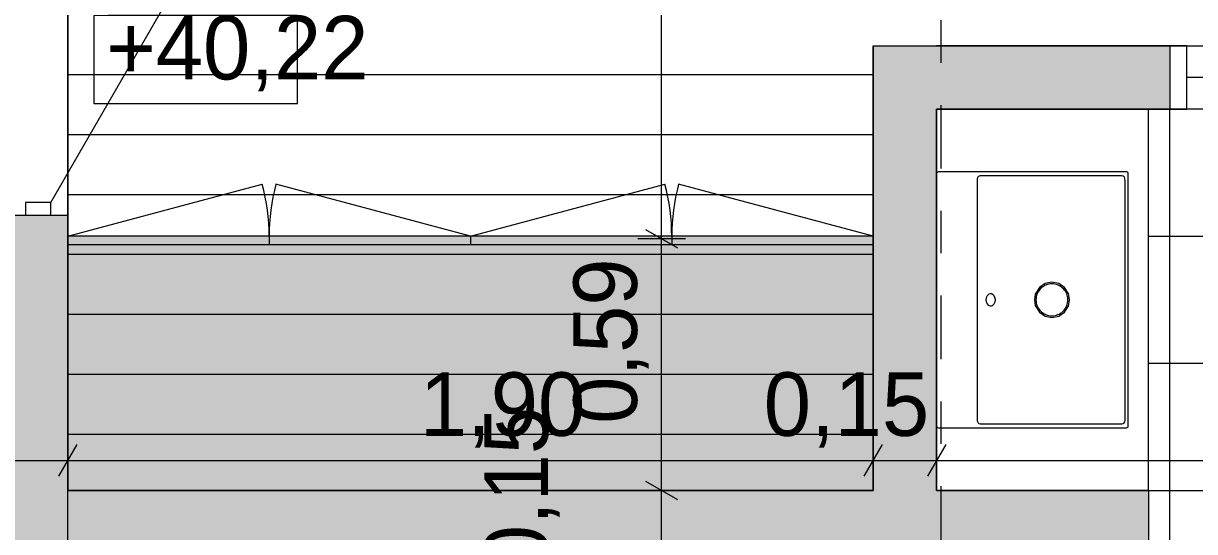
# Model space of a CAD drawing. Header units: metres. Extents: x -111189 to -108577, y -72951 to -72647.
# Drawn here: x -110708.687 to -110705.924, y -72932.351 to -72931.151 of the extents above; entities that cross this region are included whole.
import ezdxf

# ---------------------------------------------------------------- set-up
doc = ezdxf.new("R2010")
doc.units = ezdxf.units.M
doc.header["$MEASUREMENT"] = 0
doc.linetypes.add('OTK - Tracejado', pattern=[0.08, 0.04, -0.04])
doc.linetypes.add('OTK - Traço Ponto CORTES_ALÇ', pattern=[0.6, 0.3, -0.15, 0, -0.15])
for name, color, linetype in [('Planta Piso -1_1_07 - MUROS', 7, 'Continuous'), ('Planta Piso -1_1_14 - CORTES.Marcadores', 7, 'Continuous'), ('Planta Piso RC_1_03 - COBERTURA', 7, 'Continuous'), ('Planta Piso RC_1_03 - LAJES', 7, 'Continuous'), ('Planta Piso RC_1_05 - PAREDES..35', 7, 'Continuous'), ('Planta Piso RC_1_08 - EQUIPAMENTO FIXO', 7, 'Continuous'), ('Planta Piso RC_1_12 - COTAS ALTIMÉTRICAS', 7, 'Continuous'), ('Planta Piso RC_1_12 - COTAS GERAIS', 7, 'Continuous')]:
    doc.layers.add(name, color=color, linetype=linetype)
doc.styles.add('ESTILO_GERADO_3', font='AGENCYR.TTF')

# ---------------------------------------------------------------- blocks, each defined once
blk = doc.blocks.new('floor')
at = {"layer": 'Planta Piso RC_1_03 - LAJES', "color": 253, "linetype": 'Continuous', "lineweight": 9, "ltscale": 1000}
for p, q in [((-110708.5826, -72956.2719), (-110708.3326, -72956.2719)), ((-110708.5826, -72956.2719), (-110708.3326, -72956.2719)), ((-110708.3326, -72956.2719), (-110708.0826, -72956.2719)), ((-110708.3326, -72956.2719), (-110708.0826, -72956.2719)), ((-110708.0826, -72956.2719), (-110707.8326, -72956.2719)), ((-110708.0826, -72956.2719), (-110707.8326, -72956.2719)), ((-110707.8326, -72956.2719), (-110707.5826, -72956.2719)), ((-110707.8326, -72956.2719), (-110707.5826, -72956.2719)), ((-110707.5826, -72956.2719), (-110707.3326, -72956.2719)), ((-110707.5826, -72956.2719), (-110707.3326, -72956.2719)), ((-110707.3326, -72956.2719), (-110707.0826, -72956.2719)), ((-110707.3326, -72956.2719), (-110707.0826, -72956.2719)), ((-110707.0826, -72956.2719), (-110706.8326, -72956.2719)), ((-110707.0826, -72956.2719), (-110706.8326, -72956.2719)), ((-110706.8326, -72956.2719), (-110706.6826, -72956.2719)), ((-110706.8326, -72956.2719), (-110706.6826, -72956.2719)), ((-110708.5826, -72956.4134), (-110708.3326, -72956.4134)), ((-110708.5826, -72956.4134), (-110708.3326, -72956.4134)), ((-110708.3326, -72956.4134), (-110708.0826, -72956.4134)), ((-110708.3326, -72956.4134), (-110708.0826, -72956.4134)), ((-110708.0826, -72956.4134), (-110707.8326, -72956.4134)), ((-110708.0826, -72956.4134), (-110707.8326, -72956.4134)), ((-110707.8326, -72956.4134), (-110707.5826, -72956.4134)), ((-110707.8326, -72956.4134), (-110707.5826, -72956.4134)), ((-110707.5826, -72956.4134), (-110707.3326, -72956.4134)), ((-110707.5826, -72956.4134), (-110707.3326, -72956.4134)), ((-110707.3326, -72956.4134), (-110707.0826, -72956.4134)), ((-110707.3326, -72956.4134), (-110707.0826, -72956.4134)), ((-110707.0826, -72956.4134), (-110706.8326, -72956.4134)), ((-110707.0826, -72956.4134), (-110706.8326, -72956.4134)), ((-110706.8326, -72956.4134), (-110706.6826, -72956.4134)), ((-110706.8326, -72956.4134), (-110706.6826, -72956.4134)), ((-110708.5826, -72956.5549), (-110708.3326, -72956.5549)), ((-110708.5826, -72956.5549), (-110708.3326, -72956.5549)), ((-110708.3326, -72956.5549), (-110708.0826, -72956.5549)), ((-110708.3326, -72956.5549), (-110708.0826, -72956.5549)), ((-110708.0826, -72956.5549), (-110707.8326, -72956.5549)), ((-110708.0826, -72956.5549), (-110707.8326, -72956.5549)), ((-110707.8326, -72956.5549), (-110707.5826, -72956.5549)), ((-110707.8326, -72956.5549), (-110707.5826, -72956.5549)), ((-110707.5826, -72956.5549), (-110707.3326, -72956.5549)), ((-110707.5826, -72956.5549), (-110707.3326, -72956.5549)), ((-110707.3326, -72956.5549), (-110707.0826, -72956.5549)), ((-110707.3326, -72956.5549), (-110707.0826, -72956.5549)), ((-110707.0826, -72956.5549), (-110706.8326, -72956.5549)), ((-110707.0826, -72956.5549), (-110706.8326, -72956.5549)), ((-110706.8326, -72956.5549), (-110706.6826, -72956.5549)), ((-110706.8326, -72956.5549), (-110706.6826, -72956.5549)), ((-110708.5826, -72956.6964), (-110708.3326, -72956.6964)), ((-110708.5826, -72956.6964), (-110708.3326, -72956.6964)), ((-110708.3326, -72956.6964), (-110708.0826, -72956.6964)), ((-110708.3326, -72956.6964), (-110708.0826, -72956.6964)), ((-110708.0826, -72956.6964), (-110707.8326, -72956.6964)), ((-110708.0826, -72956.6964), (-110707.8326, -72956.6964)), ((-110707.8326, -72956.6964), (-110707.5826, -72956.6964)), ((-110707.8326, -72956.6964), (-110707.5826, -72956.6964)), ((-110707.5826, -72956.6964), (-110707.3326, -72956.6964)), ((-110707.5826, -72956.6964), (-110707.3326, -72956.6964)), ((-110707.3326, -72956.6964), (-110707.0826, -72956.6964)), ((-110707.3326, -72956.6964), (-110707.0826, -72956.6964)), ((-110707.0826, -72956.6964), (-110706.8326, -72956.6964)), ((-110707.0826, -72956.6964), (-110706.8326, -72956.6964)), ((-110706.8326, -72956.6964), (-110706.6826, -72956.6964)), ((-110706.8326, -72956.6964), (-110706.6826, -72956.6964)), ((-110708.5826, -72956.8379), (-110708.3326, -72956.8379)), ((-110708.5826, -72956.8379), (-110708.3326, -72956.8379)), ((-110708.3326, -72956.8379), (-110708.0826, -72956.8379)), ((-110708.3326, -72956.8379), (-110708.0826, -72956.8379)), ((-110708.0826, -72956.8379), (-110707.8326, -72956.8379)), ((-110708.0826, -72956.8379), (-110707.8326, -72956.8379)), ((-110707.8326, -72956.8379), (-110707.5826, -72956.8379)), ((-110707.8326, -72956.8379), (-110707.5826, -72956.8379)), ((-110707.5826, -72956.8379), (-110707.3326, -72956.8379)), ((-110707.5826, -72956.8379), (-110707.3326, -72956.8379)), ((-110707.3326, -72956.8379), (-110707.0826, -72956.8379)), ((-110707.3326, -72956.8379), (-110707.0826, -72956.8379)), ((-110707.0826, -72956.8379), (-110706.8326, -72956.8379)), ((-110707.0826, -72956.8379), (-110706.8326, -72956.8379)), ((-110706.8326, -72956.8379), (-110706.6826, -72956.8379)), ((-110706.8326, -72956.8379), (-110706.6826, -72956.8379)), ((-110708.5826, -72956.9794), (-110708.3326, -72956.9794)), ((-110708.5826, -72956.9794), (-110708.3326, -72956.9794)), ((-110708.3326, -72956.9794), (-110708.0826, -72956.9794)), ((-110708.3326, -72956.9794), (-110708.0826, -72956.9794)), ((-110708.0826, -72956.9794), (-110707.8326, -72956.9794)), ((-110708.0826, -72956.9794), (-110707.8326, -72956.9794)), ((-110707.8326, -72956.9794), (-110707.5826, -72956.9794)), ((-110707.8326, -72956.9794), (-110707.5826, -72956.9794)), ((-110707.5826, -72956.9794), (-110707.3326, -72956.9794)), ((-110707.5826, -72956.9794), (-110707.3326, -72956.9794)), ((-110707.3326, -72956.9794), (-110707.0826, -72956.9794)), ((-110707.3326, -72956.9794), (-110707.0826, -72956.9794)), ((-110707.0826, -72956.9794), (-110706.8326, -72956.9794)), ((-110707.0826, -72956.9794), (-110706.8326, -72956.9794)), ((-110706.8326, -72956.9794), (-110706.6826, -72956.9794)), ((-110706.8326, -72956.9794), (-110706.6826, -72956.9794)), ((-110708.5826, -72957.1209), (-110708.3326, -72957.1209)), ((-110708.5826, -72957.1209), (-110708.3326, -72957.1209)), ((-110708.3326, -72957.1209), (-110708.0826, -72957.1209)), ((-110708.3326, -72957.1209), (-110708.0826, -72957.1209)), ((-110708.0826, -72957.1209), (-110707.8326, -72957.1209)), ((-110708.0826, -72957.1209), (-110707.8326, -72957.1209)), ((-110707.8326, -72957.1209), (-110707.5826, -72957.1209)), ((-110707.8326, -72957.1209), (-110707.5826, -72957.1209)), ((-110707.5826, -72957.1209), (-110707.3326, -72957.1209)), ((-110707.5826, -72957.1209), (-110707.3326, -72957.1209)), ((-110707.3326, -72957.1209), (-110707.0826, -72957.1209)), ((-110707.3326, -72957.1209), (-110707.0826, -72957.1209)), ((-110707.0826, -72957.1209), (-110706.8326, -72957.1209)), ((-110707.0826, -72957.1209), (-110706.8326, -72957.1209)), ((-110706.8326, -72957.1209), (-110706.6826, -72957.1209)), ((-110706.8326, -72957.1209), (-110706.6826, -72957.1209))]:
    blk.add_line(p, q, dxfattribs=at)

msp = doc.modelspace()

# ---------------------------------------------------------------- hatches: boundary and pattern name
at = {"layer": 'Planta Piso -1_1_07 - MUROS', "linetype": 'Continuous', "lineweight": 0, "true_color": 0x939598}
h = msp.add_hatch(color=252, dxfattribs=at)
h.paths.add_polyline_path([(-110699.1326, -72934.9539), (-110700.2326, -72934.9539), (-110700.2326, -72934.9939), (-110700.2326, -72935.0539), (-110700.2326, -72935.2039), (-110699.1326, -72935.2039)])
h.paths.add_polyline_path([(-110702.2326, -72935.0539), (-110702.2326, -72934.9939), (-110702.2326, -72934.9539), (-110703.1826, -72934.9539), (-110703.1826, -72935.2039), (-110702.2326, -72935.2039)])
h.paths.add_polyline_path([(-110703.1826, -72934.9539), (-110703.1826, -72934.9539), (-110703.5826, -72934.9539), (-110703.5826, -72935.2039), (-110703.1826, -72935.2039)])
h.paths.add_polyline_path([(-110703.1826, -72934.3039), (-110703.8326, -72934.3039), (-110703.8326, -72934.9539), (-110703.1826, -72934.9539), (-110703.1826, -72934.4539)])
h.paths.add_polyline_path([(-110703.5826, -72934.9539), (-110703.8326, -72934.9539), (-110703.8326, -72935.2047), (-110703.5826, -72935.2047)])
h.paths.add_polyline_path([(-110703.5826, -72935.2047), (-110703.8326, -72935.2047), (-110703.8326, -72935.4629), (-110703.7926, -72935.4629), (-110703.7326, -72935.4629), (-110703.5826, -72935.4629)])
h.paths.add_polyline_path([(-110703.7326, -72937.2629), (-110703.7926, -72937.2629), (-110703.8326, -72937.2629), (-110703.8326, -72937.9039), (-110703.5826, -72937.9039), (-110703.5827, -72937.7639), (-110703.5827, -72937.2629)])
h.paths.add_polyline_path([(-110703.5826, -72937.9039), (-110703.8326, -72937.9039), (-110703.8326, -72937.9039), (-110703.8326, -72938.1539), (-110703.5826, -72938.1539)])
h.paths.add_polyline_path([(-110703.8326, -72937.9039), (-110705.2076, -72937.9039), (-110705.2076, -72937.9439), (-110705.2076, -72938.0039), (-110705.2076, -72938.1539), (-110703.8326, -72938.1539)])
h.paths.add_polyline_path([(-110708.5826, -72934.1026), (-110708.8326, -72934.1026), (-110708.8326, -72934.8039), (-110708.6826, -72934.8039), (-110708.6226, -72934.8039), (-110708.5826, -72934.8039)])
h.paths.add_polyline_path([(-110708.5826, -72933.7544), (-110708.8326, -72933.7544), (-110708.8326, -72934.1026), (-110708.5826, -72934.1026)])
h.paths.add_polyline_path([(-110708.5826, -72933.0047), (-110708.8326, -72933.0047), (-110708.8326, -72933.7539), (-110708.5826, -72933.7539)])
h.paths.add_polyline_path([(-110708.5826, -72932.8547), (-110708.8326, -72932.8547), (-110708.8326, -72933.0047), (-110708.5826, -72933.0047)])
h.paths.add_polyline_path([(-110708.5826, -72932.4039), (-110708.5826, -72932.183), (-110708.8326, -72932.183), (-110708.8326, -72932.8547), (-110708.5826, -72932.8547)])
h.paths.add_polyline_path([(-110708.5826, -72931.6039), (-110708.6226, -72931.6039), (-110708.6826, -72931.6039), (-110708.8326, -72931.6039), (-110708.8326, -72932.183), (-110708.5826, -72932.183), (-110708.5826, -72932.1268)])
h.paths.add_polyline_path([(-110708.5826, -72929.9539), (-110708.8326, -72929.9539), (-110708.8326, -72930.3039), (-110708.6826, -72930.3039), (-110708.6226, -72930.3039), (-110708.5826, -72930.3039)])
h.paths.add_polyline_path([(-110708.5826, -72929.4047), (-110708.8326, -72929.4047), (-110708.8326, -72929.9539), (-110708.5826, -72929.9539), (-110708.5826, -72929.8539)])
h.paths.add_polyline_path([(-110708.5826, -72929.2547), (-110708.8326, -72929.2547), (-110708.8326, -72929.4047), (-110708.5826, -72929.4047)])
h.paths.add_polyline_path([(-110708.5826, -72928.923), (-110708.8326, -72928.923), (-110708.8326, -72929.2547), (-110708.5826, -72929.2547)])
h = msp.add_hatch(color=252, dxfattribs=at)
h.paths.add_polyline_path([(-110706.5231, -72932.2539), (-110706.5326, -72932.2539), (-110706.5326, -72932.183), (-110706.6826, -72932.183), (-110706.6826, -72932.2539), (-110707.1818, -72932.2539), (-110707.1818, -72932.4039), (-110706.7826, -72932.4039), (-110706.5826, -72932.4039), (-110706.5231, -72932.4039)])
h.paths.add_polyline_path([(-110707.1818, -72932.2539), (-110707.238, -72932.2539), (-110708.5826, -72932.2539), (-110708.5826, -72932.4039), (-110707.9826, -72932.4039), (-110707.8326, -72932.4039), (-110707.3826, -72932.4039), (-110707.1818, -72932.4039)])
h.paths.add_polyline_path([(-110706.0326, -72932.2539), (-110706.5231, -72932.2539), (-110706.5231, -72932.4039), (-110706.1826, -72932.4039), (-110706.1826, -72932.8547), (-110706.0326, -72932.8547)])
h.paths.add_polyline_path([(-110706.6826, -72931.3597), (-110706.6826, -72932.183), (-110706.5326, -72932.183), (-110706.5326, -72931.3597)])
h.paths.add_polyline_path([(-110705.9826, -72931.2047), (-110706.5231, -72931.2047), (-110706.5231, -72931.3539), (-110706.0326, -72931.3539), (-110705.9826, -72931.3539)])
h.paths.add_polyline_path([(-110706.5231, -72931.2047), (-110706.6826, -72931.2047), (-110706.6826, -72931.3597), (-110706.5326, -72931.3597), (-110706.5326, -72931.3539), (-110706.5326, -72931.3539), (-110706.5231, -72931.3539)])
h.paths.add_polyline_path([(-110704.9326, -72931.3597), (-110705.0826, -72931.3597), (-110705.0826, -72932.8547), (-110704.9326, -72932.8547)])
h.paths.add_polyline_path([(-110703.8326, -72931.2047), (-110705.1226, -72931.2047), (-110705.1226, -72931.2539), (-110704.3776, -72931.2539), (-110704.3776, -72931.3039), (-110705.1226, -72931.3039), (-110705.1226, -72931.3539), (-110705.0826, -72931.3539), (-110705.0826, -72931.3597), (-110704.9326, -72931.3597), (-110704.9326, -72931.3539), (-110704.3326, -72931.3539), (-110703.8326, -72931.3539)])
h.paths.add_polyline_path([(-110703.5826, -72931.2047), (-110703.8326, -72931.2047), (-110703.8326, -72931.3539), (-110703.7326, -72931.3539), (-110703.7326, -72931.3597), (-110703.5826, -72931.3597)])
h.paths.add_polyline_path([(-110703.1826, -72931.2047), (-110703.5826, -72931.2047), (-110703.5826, -72931.3539), (-110703.1826, -72931.3539)])
h.paths.add_polyline_path([(-110703.5826, -72931.3597), (-110703.7326, -72931.3597), (-110703.7326, -72931.9539), (-110703.7326, -72932.183), (-110703.5826, -72932.183)])
h.paths.add_polyline_path([(-110703.5826, -72932.183), (-110703.7326, -72932.183), (-110703.7326, -72932.8547), (-110703.5826, -72932.8547)])
h.paths.add_polyline_path([(-110703.1826, -72932.8547), (-110703.5826, -72932.8547), (-110703.5826, -72932.9039), (-110703.2876, -72932.9039), (-110703.2876, -72932.9539), (-110703.5826, -72932.9539), (-110703.5826, -72933.0039), (-110703.1826, -72933.0039)], flags=17)
h.paths.add_polyline_path([(-110703.1826, -72932.8547), (-110703.8326, -72932.8547), (-110703.8326, -72932.9039), (-110703.2876, -72932.9039), (-110703.2876, -72932.9539), (-110703.8326, -72932.9539), (-110703.8326, -72933.0039), (-110703.1826, -72933.0039)])
h.paths.add_polyline_path([(-110703.8326, -72932.8547), (-110704.0326, -72932.8547), (-110704.0326, -72932.9039), (-110703.8326, -72932.9039)])
h.paths.add_polyline_path([(-110703.8326, -72932.9539), (-110704.0326, -72932.9539), (-110704.0326, -72933.0039), (-110703.8326, -72933.0039)])
h.paths.add_polyline_path([(-110704.8926, -72932.8547), (-110706.1826, -72932.8547), (-110706.1826, -72933.0039), (-110704.8926, -72933.0039)])
h.paths.add_polyline_path([(-110707.3557, -72932.4965), (-110707.3557, -72932.1838), (-110707.6505, -72932.1838), (-110707.6505, -72932.4965)], flags=9)
at = {"layer": 'Planta Piso RC_1_03 - LAJES', "linetype": 'Continuous', "lineweight": 9}
h = msp.add_hatch(dxfattribs=at)
h.set_pattern_fill('GRID_30X30_0001', color=253, style=0, pattern_type=2)
h.set_pattern_definition([(360, (-110705.98263, -72932.85392), (4e-10, 0.3), []), (90, (-110705.98263, -72932.85392), (-0.3, 4e-10), [])])
h.paths.add_polyline_path([(-110706.0326, -72932.2539), (-110706.0326, -72932.8539), (-110705.0826, -72932.8539), (-110705.0826, -72931.3539), (-110706.0326, -72931.3539), (-110706.0326, -72932.2539)])
at = {"layer": 'Planta Piso RC_1_08 - EQUIPAMENTO FIXO', "linetype": 'Continuous', "lineweight": 13}
msp.add_hatch(color=254, dxfattribs=at).paths.add_polyline_path([(-110706.6826, -72931.6539), (-110708.5826, -72931.6539), (-110708.5826, -72932.2539), (-110706.6826, -72932.2539)])

# ---------------------------------------------------------------- linework, layer by layer
at = {"layer": 'Planta Piso -1_1_14 - CORTES.Marcadores', "color": 7, "linetype": 'OTK - Traço Ponto CORTES_ALÇ', "lineweight": 5, "ltscale": 0.5}
msp.add_line((-110706.5231, -72921.444), (-110706.5231, -72943.4197), dxfattribs=at)
at = {"layer": 'Planta Piso RC_1_03 - COBERTURA', "color": 7, "linetype": 'OTK - Tracejado', "lineweight": 13, "ltscale": 1000}
msp.add_line((-110708.5826, -72933.7539), (-110708.5826, -72929.8539), dxfattribs=at)
at = {"layer": 'Planta Piso RC_1_03 - LAJES', "color": 7, "linetype": 'Continuous', "lineweight": 13, "ltscale": 1000, "flags": 128}
msp.add_lwpolyline([(-110708.5826, -72930.2289), (-110708.5826, -72932.2539), (-110706.6826, -72932.2539), (-110706.6826, -72931.2039), (-110703.1826, -72931.2039), (-110703.1826, -72931.3539), (-110703.5826, -72931.3539), (-110703.5826, -72932.8539), (-110703.1826, -72932.8539), (-110703.1826, -72933.0039), (-110706.1826, -72933.0039), (-110706.1826, -72932.4039), (-110708.5826, -72932.4039), (-110708.5826, -72937.9039), (-110703.8326, -72937.9039), (-110703.8326, -72934.3039), (-110703.1826, -72934.3039), (-110703.1826, -72934.4539), (-110703.1826, -72934.9539), (-110699.1326, -72934.9539)], dxfattribs=at)
msp.add_lwpolyline([(-110706.0326, -72932.2539), (-110706.0326, -72932.8539), (-110705.0826, -72932.8539), (-110705.0826, -72931.3539), (-110706.5326, -72931.3539), (-110706.5326, -72932.2539)], close=True, dxfattribs=at)
at = {"layer": 'Planta Piso RC_1_05 - PAREDES..35', "color": 7, "linetype": 'Continuous', "lineweight": 13, "ltscale": 1000}
for p, q in [((-110708.6226, -72931.5739), (-110708.1726, -72930.7945)), ((-110705.9426, -72931.2039), (-110705.9826, -72931.2039)), ((-110705.9826, -72931.2039), (-110705.9826, -72931.3539)), ((-110705.9826, -72931.2039), (-110705.9826, -72931.3539)), ((-110705.9826, -72931.2039), (-110705.9826, -72931.3539)), ((-110705.9426, -72931.3539), (-110705.9426, -72931.2039)), ((-110705.1626, -72931.2789), (-110705.9426, -72931.2789)), ((-110705.9826, -72931.3539), (-110705.9426, -72931.3539)), ((-110708.6226, -72931.5739), (-110708.6826, -72931.5739)), ((-110708.6826, -72931.5739), (-110708.6826, -72931.6039)), ((-110708.6226, -72931.6039), (-110708.6226, -72931.5739)), ((-110708.8326, -72931.6039), (-110708.6826, -72931.6039)), ((-110708.6826, -72931.6039), (-110708.6226, -72931.6039)), ((-110708.6826, -72931.6039), (-110708.6226, -72931.6039)), ((-110708.6826, -72931.6039), (-110708.6226, -72931.6039)), ((-110708.6226, -72931.6039), (-110708.5826, -72931.6039))]:
    msp.add_line(p, q, dxfattribs=at)
at = {"layer": 'Planta Piso RC_1_05 - PAREDES..35', "color": 7, "linetype": 'Continuous', "lineweight": 20, "ltscale": 1000}
for p, q in [((-110705.9826, -72931.2039), (-110705.9826, -72931.3539)), ((-110708.8326, -72931.6039), (-110708.6826, -72931.6039)), ((-110708.6826, -72931.6039), (-110708.6226, -72931.6039)), ((-110708.6226, -72931.6039), (-110708.5826, -72931.6039))]:
    msp.add_line(p, q, dxfattribs=at)
at = {"layer": 'Planta Piso RC_1_05 - PAREDES..35', "color": 7, "linetype": 'Continuous', "lineweight": 20, "ltscale": 1000, "flags": 128}
for points in [[(-110706.6826, -72931.2039), (-110706.5326, -72931.2039)], [(-110706.6826, -72931.2039), (-110706.6826, -72932.2539)], [(-110705.9826, -72931.2039), (-110706.5326, -72931.2039)], [(-110706.5326, -72932.2539), (-110706.5326, -72931.3539)], [(-110706.5326, -72931.3539), (-110705.9826, -72931.3539)], [(-110708.5826, -72932.2539), (-110708.5826, -72931.6039)], [(-110706.6826, -72932.2539), (-110708.5826, -72932.2539)], [(-110706.0326, -72932.2539), (-110706.5326, -72932.2539)], [(-110706.0326, -72932.2539), (-110706.0326, -72932.4039)]]:
    msp.add_lwpolyline(points, dxfattribs=at)
at = {"layer": 'Planta Piso RC_1_08 - EQUIPAMENTO FIXO', "color": 7, "linetype": 'Continuous', "lineweight": 13, "ltscale": 1000}
for p, q in [((-110708.5826, -72931.6539), (-110708.1238, -72931.531)), ((-110707.6326, -72931.6539), (-110708.0914, -72931.531)), ((-110707.6326, -72931.6539), (-110707.1738, -72931.531)), ((-110706.6826, -72931.6539), (-110707.1414, -72931.531)), ((-110708.1076, -72931.6539), (-110708.1076, -72931.6739)), ((-110707.6326, -72931.6539), (-110707.6326, -72931.6739)), ((-110707.1576, -72931.6539), (-110707.1576, -72931.6739)), ((-110706.6826, -72931.6539), (-110706.6826, -72931.6739)), ((-110706.6826, -72931.6739), (-110708.5826, -72931.6739))]:
    msp.add_line(p, q, dxfattribs=at)
at = {"layer": 'Planta Piso RC_1_08 - EQUIPAMENTO FIXO', "color": 7, "linetype": 'Continuous', "lineweight": 13, "ltscale": 1000, "flags": 128}
for points in [[(-110706.5326, -72931.3539), (-110706.5326, -72932.2539), (-110706.0326, -72932.2539), (-110706.0326, -72931.3539)], [(-110706.5326, -72931.5059), (-110706.5326, -72932.1027), (-110706.532, -72932.1041), (-110706.5308, -72932.1053), (-110706.5286, -72932.1059), (-110706.0847, -72932.1059), (-110706.0833, -72932.1056), (-110706.0819, -72932.1048), (-110706.081, -72932.1034), (-110706.0807, -72932.1019), (-110706.0807, -72931.5059), (-110706.081, -72931.5044), (-110706.0819, -72931.5031), (-110706.0827, -72931.5025), (-110706.0838, -72931.502), (-110706.5286, -72931.5019), (-110706.5301, -72931.5022), (-110706.5315, -72931.5031), (-110706.5323, -72931.5044)], [(-110706.4372, -72932.0849), (-110706.4368, -72932.0897), (-110706.4364, -72932.0915), (-110706.435, -72932.0943), (-110706.433, -72932.096), (-110706.4297, -72932.0968), (-110706.0955, -72932.0968), (-110706.0924, -72932.0961), (-110706.0905, -72932.0946), (-110706.089, -72932.0922), (-110706.0882, -72932.0889), (-110706.0879, -72932.0845), (-110706.0879, -72931.5233), (-110706.0883, -72931.5184), (-110706.0887, -72931.5165), (-110706.0901, -72931.5136), (-110706.0922, -72931.5118), (-110706.0955, -72931.5111), (-110706.4297, -72931.5111), (-110706.4327, -72931.5117), (-110706.4347, -72931.5131), (-110706.436, -72931.5155), (-110706.4369, -72931.5186), (-110706.4372, -72931.5229), (-110706.4373, -72931.8039)], [(-110706.6826, -72931.6539), (-110708.5826, -72931.6539), (-110708.5826, -72932.2539), (-110706.6826, -72932.2539)], [(-110706.3021, -72931.8039), (-110706.3, -72931.8171), (-110706.299, -72931.8198), (-110706.29, -72931.8333), (-110706.2765, -72931.8423), (-110706.2606, -72931.8454), (-110706.2447, -72931.8423), (-110706.2313, -72931.8333), (-110706.2223, -72931.8198), (-110706.2218, -72931.8186), (-110706.2191, -72931.8039), (-110706.2218, -72931.7892), (-110706.2223, -72931.788), (-110706.2313, -72931.7746), (-110706.2447, -72931.7656), (-110706.2606, -72931.7624), (-110706.2765, -72931.7656), (-110706.29, -72931.7746), (-110706.299, -72931.788), (-110706.3, -72931.7907)], [(-110706.2566, -72931.8414), (-110706.253, -72931.8409), (-110706.2496, -72931.84), (-110706.2464, -72931.8389), (-110706.2434, -72931.8375), (-110706.2403, -72931.8357), (-110706.2374, -72931.8336), (-110706.2346, -72931.8312), (-110706.232, -72931.8285), (-110706.2296, -72931.8254), (-110706.2276, -72931.8221), (-110706.2259, -72931.8186), (-110706.2246, -72931.8149), (-110706.2236, -72931.8112), (-110706.2231, -72931.8074), (-110706.2229, -72931.8036), (-110706.2231, -72931.7999), (-110706.2237, -72931.7963), (-110706.2246, -72931.7929), (-110706.2257, -72931.7897), (-110706.2271, -72931.7867), (-110706.2288, -72931.7836), (-110706.2309, -72931.7807), (-110706.2334, -72931.7779), (-110706.2361, -72931.7753), (-110706.2391, -72931.7729), (-110706.2424, -72931.7709), (-110706.2459, -72931.7692), (-110706.2496, -72931.7679), (-110706.2534, -72931.7669), (-110706.2572, -72931.7664), (-110706.2609, -72931.7662), (-110706.2646, -72931.7664), (-110706.2682, -72931.767), (-110706.2716, -72931.7678), (-110706.2748, -72931.769), (-110706.2779, -72931.7704), (-110706.2809, -72931.7721), (-110706.2839, -72931.7742), (-110706.2867, -72931.7767), (-110706.2893, -72931.7794), (-110706.2916, -72931.7824), (-110706.2937, -72931.7857), (-110706.2954, -72931.7892), (-110706.2967, -72931.7929), (-110706.2976, -72931.7967), (-110706.2982, -72931.8005), (-110706.2983, -72931.8042), (-110706.2981, -72931.8079), (-110706.2976, -72931.8115), (-110706.2967, -72931.8149), (-110706.2956, -72931.8181), (-110706.2942, -72931.8212), (-110706.2924, -72931.8242), (-110706.2903, -72931.8272), (-110706.2879, -72931.83), (-110706.2852, -72931.8326), (-110706.2821, -72931.8349), (-110706.2788, -72931.837), (-110706.2753, -72931.8387), (-110706.2716, -72931.84), (-110706.2679, -72931.8409), (-110706.2641, -72931.8415), (-110706.2603, -72931.8416)], [(-110706.4153, -72931.8101), (-110706.4134, -72931.8137), (-110706.4108, -72931.8164), (-110706.4067, -72931.8183), (-110706.4035, -72931.8183), (-110706.4005, -72931.8171), (-110706.3968, -72931.8135), (-110706.3945, -72931.8083), (-110706.394, -72931.8032), (-110706.395, -72931.7981), (-110706.3967, -72931.7945), (-110706.3991, -72931.7917), (-110706.403, -72931.7897), (-110706.4062, -72931.7895), (-110706.4094, -72931.7905), (-110706.4134, -72931.7941), (-110706.4158, -72931.7995), (-110706.4163, -72931.8048)]]:
    msp.add_lwpolyline(points, close=True, dxfattribs=at)
at = {"layer": 'Planta Piso RC_1_08 - EQUIPAMENTO FIXO', "color": 7, "linetype": 'Continuous', "lineweight": 13, "ltscale": 1000}
for centre, start, end in [((-110708.5826, -72931.6539), 0, 15), ((-110707.6326, -72931.6539), 165, 180), ((-110707.6326, -72931.6539), 360, 15), ((-110706.6826, -72931.6539), 165, 180)]:
    msp.add_arc(centre, 0.475, start, end, dxfattribs=at)
at = {"layer": 'Planta Piso RC_1_12 - COTAS ALTIMÉTRICAS', "color": 7, "linetype": 'Continuous', "lineweight": 5, "ltscale": 1000, "flags": 128}
msp.add_lwpolyline([(-110708.5209, -72931.34), (-110708.041, -72931.34), (-110708.041, -72931.1329), (-110708.5209, -72931.1329)], close=True, dxfattribs=at)
at = {"layer": 'Planta Piso RC_1_12 - COTAS GERAIS', "color": 7, "linetype": 'Continuous', "lineweight": 5, "ltscale": 1000}
for p, q in [((-110707.1818, -72931.6599), (-110707.1818, -72929.4039)), ((-110707.2193, -72931.6382), (-110707.1443, -72931.6815)), ((-110707.1255, -72931.6599), (-110707.238, -72931.6599)), ((-110707.1818, -72932.2539), (-110707.1818, -72931.6599)), ((-110708.5826, -72932.2393), (-110708.5826, -72932.1268)), ((-110706.6826, -72932.2393), (-110706.6826, -72932.1268)), ((-110706.5326, -72932.2393), (-110706.5326, -72932.1268)), ((-110708.561, -72932.1455), (-110708.6043, -72932.2205)), ((-110706.661, -72932.1455), (-110706.7043, -72932.2205)), ((-110706.511, -72932.1455), (-110706.5543, -72932.2205)), ((-110708.8326, -72932.183), (-110708.5826, -72932.183)), ((-110708.5826, -72932.183), (-110706.6826, -72932.183)), ((-110706.6826, -72932.183), (-110706.5326, -72932.183)), ((-110706.5326, -72932.183), (-110705.0826, -72932.183)), ((-110707.2193, -72932.2323), (-110707.1443, -72932.2756)), ((-110707.1255, -72932.2539), (-110707.238, -72932.2539)), ((-110707.1818, -72932.4039), (-110707.1818, -72932.2539))]:
    msp.add_line(p, q, dxfattribs=at)

# ---------------------------------------------------------------- block references
at = {"layer": 'Planta Piso RC_1_03 - LAJES'}
msp.add_blockref('floor', (0, 25), dxfattribs=at)

# ---------------------------------------------------------------- texts
at = {"layer": 'Planta Piso RC_1_12 - COTAS ALTIMÉTRICAS', "color": 7, "linetype": 'Continuous', "lineweight": 5, "insert": (-110708.4923, -72931.3114), "char_height": 0.15, "width": 0.422731, "attachment_point": 7, "style": 'ESTILO_GERADO_3'}
msp.add_mtext('\\A1;{\\pql;\\fAgency FB|b0|i0|c0|p0;\\W1.000000;+40,22}', dxfattribs=at)
at = {"layer": 'Planta Piso RC_1_12 - COTAS GERAIS', "color": 7, "linetype": 'Continuous', "lineweight": 5, "char_height": 0.15, "attachment_point": 7, "rotation": 90, "style": 'ESTILO_GERADO_3'}
for s, insert, width in [('\\A1;{\\pql;\\fAgency FB|b0|i0|c0|p0;\\W1.000000;0,59}', (-110707.2118, -72932.0965), 0.279255), ('\\A1;{\\pql;\\fAgency FB|b0|i0|c0|p0;\\W1.000000;0,15}', (-110707.4218, -72932.4471), 0.236309)]:
    msp.add_mtext(s, dxfattribs=dict(at, insert=insert, width=width))
at = {"layer": 'Planta Piso RC_1_12 - COTAS GERAIS', "color": 7, "linetype": 'Continuous', "lineweight": 5, "char_height": 0.15, "attachment_point": 7, "style": 'ESTILO_GERADO_3'}
for s, insert, width in [('\\A1;{\\pql;\\fAgency FB|b0|i0|c0|p0;\\W1.000000;1,90}', (-110707.752, -72932.153), 0.238778), ('\\A1;{\\pql;\\fAgency FB|b0|i0|c0|p0;\\W1.000000;0,15}', (-110706.9406, -72932.153), 0.236309)]:
    msp.add_mtext(s, dxfattribs=dict(at, insert=insert, width=width))

doc.saveas('drawing.dxf')
